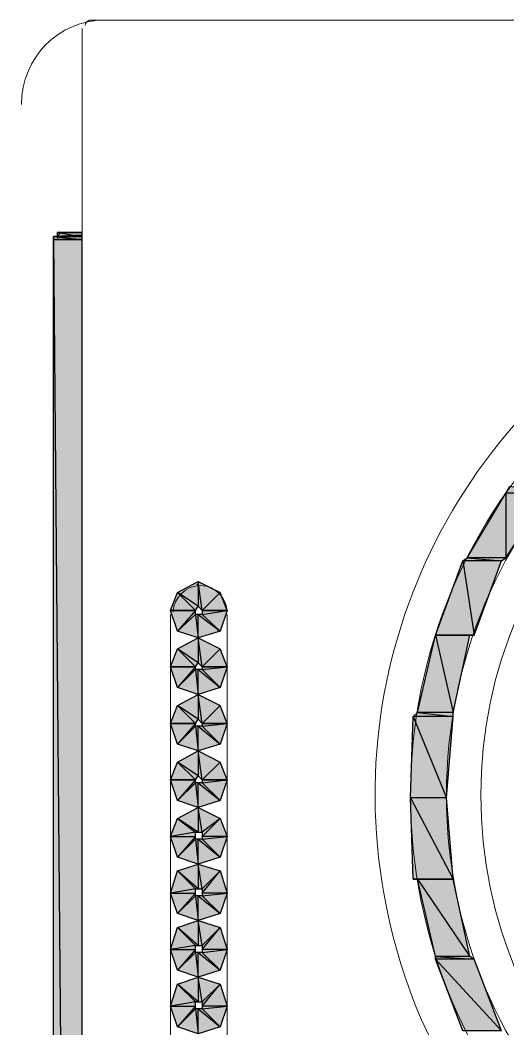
# Model space of a CAD drawing. Header units: millimetres. Extents: x 53 to 176, y -29 to 32.
# Drawn here: x 116.102 to 116.595, y -10.488 to -9.466 of the extents above; entities that cross this region are included whole.
import ezdxf

# ---------------------------------------------------------------- set-up
doc = ezdxf.new("R2010")
doc.units = ezdxf.units.MM
doc.layers.add('15 - Quadro de medição', color=6, linetype='Continuous')

msp = doc.modelspace()

# ---------------------------------------------------------------- hatches: boundary and pattern name
at = {"layer": '15 - Quadro de medição', "true_color": 0x000007}
h = msp.add_hatch(color=7, dxfattribs=at)
h.paths.add_polyline_path([(116.1644, -9.6815), (116.1392, -9.6815), (116.1644, -9.6857)])
h.paths.add_polyline_path([(116.1392, -9.6815), (116.1644, -9.6857), (116.1392, -9.6857)])
h.paths.add_polyline_path([(116.1644, -9.6857), (116.1392, -9.6857), (116.1351, -9.6857)])
h = msp.add_hatch(color=7, dxfattribs=at)
h.paths.add_polyline_path([(116.1392, -9.6857), (116.1644, -9.6857), (116.1644, -9.6843)])
h.paths.add_polyline_path([(116.1644, -9.6857), (116.1644, -9.6843), (116.1351, -9.6857)])
h.paths.add_polyline_path([(116.1644, -9.6857), (116.1351, -9.6857)])
h = msp.add_hatch(color=7, dxfattribs=at)
h.paths.add_polyline_path([(116.1644, -9.6857), (116.1351, -9.6857), (116.1644, -9.6885)])
h.paths.add_polyline_path([(116.1351, -9.6857), (116.1644, -9.6885), (116.1351, -9.6885)])
h.paths.add_polyline_path([(116.1644, -9.6885), (116.1351, -9.6885)])
h.paths.add_polyline_path([(116.1351, -9.6885), (116.1644, -9.6885)])
h.paths.add_polyline_path([(116.1644, -9.6885), (116.1351, -9.6885)])
h.paths.add_polyline_path([(116.1644, -9.6885), (116.1351, -9.6885)])
h = msp.add_hatch(color=7, dxfattribs=at)
h.paths.add_polyline_path([(116.1644, -9.6815), (116.142, -9.6815)])
h.paths.add_polyline_path([(116.142, -9.6815), (116.1644, -9.6815)])
h.paths.add_polyline_path([(116.1644, -9.6815), (116.142, -9.6815)])
h.paths.add_polyline_path([(116.1644, -9.6815), (116.142, -9.6815), (116.1392, -9.6815)])
h = msp.add_hatch(color=7, dxfattribs=at)
h.paths.add_polyline_path([(116.1644, -9.6885), (116.1351, -9.6885), (116.1644, -13.0324)])
h.paths.add_polyline_path([(116.1351, -9.6885), (116.1644, -13.0324), (116.1351, -13.0324)])
h = msp.add_hatch(color=7, dxfattribs=at)
h.paths.add_polyline_path([(116.6435, -9.9386), (116.5974, -9.9386), (116.6365, -9.9455)])
h.paths.add_polyline_path([(116.5974, -9.9386), (116.6365, -9.9455), (116.5932, -9.9455)])
h = msp.add_hatch(color=7, dxfattribs=at)
h.paths.add_polyline_path([(116.6365, -9.9455), (116.5932, -9.9455), (116.5932, -10.0112)])
h.paths.add_polyline_path([(116.5932, -9.9455), (116.5932, -10.0112), (116.5541, -10.0112)])
h = msp.add_hatch(color=7, dxfattribs=at)
h.paths.add_polyline_path([(116.5932, -10.0112), (116.5541, -10.0112), (116.589, -10.014)])
h.paths.add_polyline_path([(116.5541, -10.0112), (116.589, -10.014), (116.5499, -10.014)])
h = msp.add_hatch(color=7, dxfattribs=at)
h.paths.add_polyline_path([(116.589, -10.014), (116.5499, -10.014), (116.5611, -10.0894)])
h.paths.add_polyline_path([(116.5499, -10.014), (116.5611, -10.0894), (116.522, -10.0894)])
h = msp.add_hatch(color=7, dxfattribs=at)
h.paths.add_polyline_path([(116.311, -10.0643), (116.3041, -10.0461), (116.2859, -10.0643)])
h.paths.add_polyline_path([(116.3041, -10.0461), (116.2859, -10.0643), (116.2817, -10.0349)])
h.paths.add_polyline_path([(116.2859, -10.0643), (116.2817, -10.0349), (116.2817, -10.0601)])
h.paths.add_polyline_path([(116.2817, -10.0349), (116.2817, -10.0601), (116.2608, -10.0461)])
h.paths.add_polyline_path([(116.2817, -10.0601), (116.2608, -10.0461), (116.2789, -10.0643)])
h.paths.add_polyline_path([(116.2608, -10.0461), (116.2789, -10.0643), (116.2538, -10.0643)])
h = msp.add_hatch(color=7, dxfattribs=at)
h.paths.add_polyline_path([(116.2538, -10.0643), (116.2789, -10.0643), (116.2608, -10.0852)])
h.paths.add_polyline_path([(116.2789, -10.0643), (116.2608, -10.0852), (116.2789, -10.0685)])
h.paths.add_polyline_path([(116.2608, -10.0852), (116.2789, -10.0685), (116.2817, -10.0922)])
h.paths.add_polyline_path([(116.2789, -10.0685), (116.2817, -10.0922), (116.2817, -10.0685)])
h.paths.add_polyline_path([(116.2817, -10.0922), (116.2817, -10.0685), (116.3041, -10.0852)])
h.paths.add_polyline_path([(116.2817, -10.0685), (116.3041, -10.0852), (116.2859, -10.0685)])
h.paths.add_polyline_path([(116.3041, -10.0852), (116.2859, -10.0685), (116.311, -10.0643)])
h.paths.add_polyline_path([(116.2859, -10.0685), (116.311, -10.0643), (116.2859, -10.0643)])
h = msp.add_hatch(color=7, dxfattribs=at)
h.paths.add_polyline_path([(116.311, -10.1215), (116.3041, -10.1034), (116.2859, -10.1215)])
h.paths.add_polyline_path([(116.3041, -10.1034), (116.2859, -10.1215), (116.2817, -10.0922)])
h.paths.add_polyline_path([(116.2859, -10.1215), (116.2817, -10.0922), (116.2817, -10.1173)])
h.paths.add_polyline_path([(116.2817, -10.0922), (116.2817, -10.1173), (116.2608, -10.1034)])
h.paths.add_polyline_path([(116.2817, -10.1173), (116.2608, -10.1034), (116.2789, -10.1215)])
h.paths.add_polyline_path([(116.2608, -10.1034), (116.2789, -10.1215), (116.2538, -10.1215)])
h = msp.add_hatch(color=7, dxfattribs=at)
h.paths.add_polyline_path([(116.5569, -10.0894), (116.522, -10.0894), (116.5401, -10.1676)])
h.paths.add_polyline_path([(116.522, -10.0894), (116.5401, -10.1676), (116.5038, -10.1676)])
h = msp.add_hatch(color=7, dxfattribs=at)
h.paths.add_polyline_path([(116.5569, -10.0894), (116.522, -10.0894)])
h.paths.add_polyline_path([(116.5569, -10.0894), (116.522, -10.0894), (116.5611, -10.0894)])
h = msp.add_hatch(color=7, dxfattribs=at)
h.paths.add_polyline_path([(116.2538, -10.1215), (116.2789, -10.1215), (116.2608, -10.1425)])
h.paths.add_polyline_path([(116.2789, -10.1215), (116.2608, -10.1425), (116.2789, -10.1243)])
h.paths.add_polyline_path([(116.2608, -10.1425), (116.2789, -10.1243), (116.2817, -10.1495)])
h.paths.add_polyline_path([(116.2789, -10.1243), (116.2817, -10.1495), (116.2817, -10.1243)])
h.paths.add_polyline_path([(116.2817, -10.1495), (116.2817, -10.1243), (116.3041, -10.1425)])
h.paths.add_polyline_path([(116.2817, -10.1243), (116.3041, -10.1425), (116.2859, -10.1243)])
h.paths.add_polyline_path([(116.3041, -10.1425), (116.2859, -10.1243), (116.311, -10.1215)])
h.paths.add_polyline_path([(116.2859, -10.1243), (116.311, -10.1215), (116.2859, -10.1215)])
h = msp.add_hatch(color=7, dxfattribs=at)
h.paths.add_polyline_path([(116.311, -10.1788), (116.3041, -10.1606), (116.2859, -10.1788)])
h.paths.add_polyline_path([(116.3041, -10.1606), (116.2859, -10.1788), (116.2817, -10.1495)])
h.paths.add_polyline_path([(116.2859, -10.1788), (116.2817, -10.1495), (116.2817, -10.1746)])
h.paths.add_polyline_path([(116.2817, -10.1495), (116.2817, -10.1746), (116.2608, -10.1606)])
h.paths.add_polyline_path([(116.2817, -10.1746), (116.2608, -10.1606), (116.2789, -10.1788)])
h.paths.add_polyline_path([(116.2608, -10.1606), (116.2789, -10.1788), (116.2538, -10.1788)])
h = msp.add_hatch(color=7, dxfattribs=at)
h.paths.add_polyline_path([(116.5401, -10.1718), (116.4996, -10.1718), (116.5331, -10.2542)])
h.paths.add_polyline_path([(116.4996, -10.1718), (116.5331, -10.2542), (116.4968, -10.2542)])
h = msp.add_hatch(color=7, dxfattribs=at)
h.paths.add_polyline_path([(116.5401, -10.1676), (116.5038, -10.1676), (116.5401, -10.1718)])
h.paths.add_polyline_path([(116.5038, -10.1676), (116.5401, -10.1718), (116.4996, -10.1718)])
h = msp.add_hatch(color=7, dxfattribs=at)
h.paths.add_polyline_path([(116.2538, -10.1788), (116.2789, -10.1788), (116.2608, -10.1997)])
h.paths.add_polyline_path([(116.2789, -10.1788), (116.2608, -10.1997), (116.2789, -10.1816)])
h.paths.add_polyline_path([(116.2608, -10.1997), (116.2789, -10.1816), (116.2817, -10.2067)])
h.paths.add_polyline_path([(116.2789, -10.1816), (116.2817, -10.2067), (116.2817, -10.1816)])
h.paths.add_polyline_path([(116.2817, -10.2067), (116.2817, -10.1816), (116.3041, -10.1997)])
h.paths.add_polyline_path([(116.2817, -10.1816), (116.3041, -10.1997), (116.2859, -10.1816)])
h.paths.add_polyline_path([(116.3041, -10.1997), (116.2859, -10.1816), (116.311, -10.1788)])
h.paths.add_polyline_path([(116.2859, -10.1816), (116.311, -10.1788), (116.2859, -10.1788)])
h = msp.add_hatch(color=7, dxfattribs=at)
h.paths.add_polyline_path([(116.311, -10.2361), (116.3041, -10.2179), (116.2859, -10.2361)])
h.paths.add_polyline_path([(116.3041, -10.2179), (116.2859, -10.2361), (116.2817, -10.2067)])
h.paths.add_polyline_path([(116.2859, -10.2361), (116.2817, -10.2067), (116.2817, -10.2319)])
h.paths.add_polyline_path([(116.2817, -10.2067), (116.2817, -10.2319), (116.2608, -10.2179)])
h.paths.add_polyline_path([(116.2817, -10.2319), (116.2608, -10.2179), (116.2789, -10.2361)])
h.paths.add_polyline_path([(116.2608, -10.2179), (116.2789, -10.2361), (116.2538, -10.2361)])
h = msp.add_hatch(color=7, dxfattribs=at)
h.paths.add_polyline_path([(116.2538, -10.2361), (116.2789, -10.2361), (116.2608, -10.257)])
h.paths.add_polyline_path([(116.2789, -10.2361), (116.2608, -10.257), (116.2789, -10.2389)])
h.paths.add_polyline_path([(116.2608, -10.257), (116.2789, -10.2389), (116.2817, -10.264)])
h.paths.add_polyline_path([(116.2789, -10.2389), (116.2817, -10.264), (116.2817, -10.2389)])
h.paths.add_polyline_path([(116.2817, -10.264), (116.2817, -10.2389), (116.3041, -10.257)])
h.paths.add_polyline_path([(116.2817, -10.2389), (116.3041, -10.257), (116.2859, -10.2389)])
h.paths.add_polyline_path([(116.3041, -10.257), (116.2859, -10.2389), (116.311, -10.2361)])
h.paths.add_polyline_path([(116.2859, -10.2389), (116.311, -10.2361), (116.2859, -10.2361)])
h = msp.add_hatch(color=7, dxfattribs=at)
h.paths.add_polyline_path([(116.5331, -10.2542), (116.4968, -10.2542), (116.5401, -10.3366)])
h.paths.add_polyline_path([(116.4968, -10.2542), (116.5401, -10.3366), (116.4996, -10.3366)])
h = msp.add_hatch(color=7, dxfattribs=at)
h.paths.add_polyline_path([(116.3041, -10.3143), (116.2859, -10.2961), (116.311, -10.2933)])
h.paths.add_polyline_path([(116.2859, -10.2961), (116.311, -10.2933), (116.2859, -10.2933)])
h.paths.add_polyline_path([(116.311, -10.2933), (116.2859, -10.2933), (116.3041, -10.2752)])
h.paths.add_polyline_path([(116.2859, -10.2933), (116.3041, -10.2752), (116.2859, -10.2891)])
h.paths.add_polyline_path([(116.3041, -10.2752), (116.2859, -10.2891), (116.2817, -10.264)])
h.paths.add_polyline_path([(116.2859, -10.2891), (116.2817, -10.264), (116.2817, -10.2891)])
h.paths.add_polyline_path([(116.2817, -10.264), (116.2817, -10.2891), (116.2608, -10.2752)])
h.paths.add_polyline_path([(116.2817, -10.2891), (116.2608, -10.2752), (116.2789, -10.2891)])
h.paths.add_polyline_path([(116.2608, -10.2752), (116.2789, -10.2891), (116.2538, -10.2933)])
h.paths.add_polyline_path([(116.2789, -10.2891), (116.2538, -10.2933), (116.2789, -10.2933)])
h.paths.add_polyline_path([(116.2538, -10.2933), (116.2789, -10.2933), (116.2608, -10.3143)])
h.paths.add_polyline_path([(116.2789, -10.2933), (116.2608, -10.3143), (116.2789, -10.2961)])
h.paths.add_polyline_path([(116.2608, -10.3143), (116.2789, -10.2961), (116.2817, -10.3213)])
h.paths.add_polyline_path([(116.2789, -10.2961), (116.2817, -10.3213), (116.2817, -10.2961)])
h.paths.add_polyline_path([(116.2817, -10.3213), (116.2817, -10.2961), (116.3041, -10.3143)])
h.paths.add_polyline_path([(116.2817, -10.2961), (116.3041, -10.3143), (116.2859, -10.2961)])
h = msp.add_hatch(color=7, dxfattribs=at)
h.paths.add_polyline_path([(116.3041, -10.3715), (116.2859, -10.3534), (116.311, -10.3506)])
h.paths.add_polyline_path([(116.2859, -10.3534), (116.311, -10.3506), (116.2859, -10.3506)])
h.paths.add_polyline_path([(116.311, -10.3506), (116.2859, -10.3506), (116.3041, -10.3282)])
h.paths.add_polyline_path([(116.2859, -10.3506), (116.3041, -10.3282), (116.2859, -10.3464)])
h.paths.add_polyline_path([(116.3041, -10.3282), (116.2859, -10.3464), (116.2817, -10.3213)])
h.paths.add_polyline_path([(116.2859, -10.3464), (116.2817, -10.3213), (116.2817, -10.3464)])
h.paths.add_polyline_path([(116.2817, -10.3213), (116.2817, -10.3464), (116.2608, -10.3282)])
h.paths.add_polyline_path([(116.2817, -10.3464), (116.2608, -10.3282), (116.2789, -10.3464)])
h.paths.add_polyline_path([(116.2608, -10.3282), (116.2789, -10.3464), (116.2538, -10.3506)])
h.paths.add_polyline_path([(116.2789, -10.3464), (116.2538, -10.3506), (116.2789, -10.3506)])
h.paths.add_polyline_path([(116.2538, -10.3506), (116.2789, -10.3506), (116.2608, -10.3715)])
h.paths.add_polyline_path([(116.2789, -10.3506), (116.2608, -10.3715), (116.2789, -10.3534)])
h.paths.add_polyline_path([(116.2608, -10.3715), (116.2789, -10.3534), (116.2817, -10.3785)])
h.paths.add_polyline_path([(116.2789, -10.3534), (116.2817, -10.3785), (116.2817, -10.3534)])
h.paths.add_polyline_path([(116.2817, -10.3785), (116.2817, -10.3534), (116.3041, -10.3715)])
h.paths.add_polyline_path([(116.2817, -10.3534), (116.3041, -10.3715), (116.2859, -10.3534)])
h = msp.add_hatch(color=7, dxfattribs=at)
h.paths.add_polyline_path([(116.5401, -10.3366), (116.5038, -10.3366), (116.5569, -10.4148)])
h.paths.add_polyline_path([(116.5038, -10.3366), (116.5569, -10.4148), (116.522, -10.4148)])
h = msp.add_hatch(color=7, dxfattribs=at)
h.paths.add_polyline_path([(116.3041, -10.4288), (116.2859, -10.4107), (116.311, -10.4079)])
h.paths.add_polyline_path([(116.2859, -10.4107), (116.311, -10.4079), (116.2859, -10.4079)])
h.paths.add_polyline_path([(116.311, -10.4079), (116.2859, -10.4079), (116.3041, -10.3855)])
h.paths.add_polyline_path([(116.2859, -10.4079), (116.3041, -10.3855), (116.2859, -10.4037)])
h.paths.add_polyline_path([(116.3041, -10.3855), (116.2859, -10.4037), (116.2817, -10.3785)])
h.paths.add_polyline_path([(116.2859, -10.4037), (116.2817, -10.3785), (116.2817, -10.4037)])
h.paths.add_polyline_path([(116.2817, -10.3785), (116.2817, -10.4037), (116.2608, -10.3855)])
h.paths.add_polyline_path([(116.2817, -10.4037), (116.2608, -10.3855), (116.2789, -10.4037)])
h.paths.add_polyline_path([(116.2608, -10.3855), (116.2789, -10.4037), (116.2538, -10.4079)])
h.paths.add_polyline_path([(116.2789, -10.4037), (116.2538, -10.4079), (116.2789, -10.4079)])
h.paths.add_polyline_path([(116.2538, -10.4079), (116.2789, -10.4079), (116.2608, -10.4288)])
h.paths.add_polyline_path([(116.2789, -10.4079), (116.2608, -10.4288), (116.2789, -10.4107)])
h.paths.add_polyline_path([(116.2608, -10.4288), (116.2789, -10.4107), (116.2817, -10.4358)])
h.paths.add_polyline_path([(116.2789, -10.4107), (116.2817, -10.4358), (116.2817, -10.4107)])
h.paths.add_polyline_path([(116.2817, -10.4358), (116.2817, -10.4107), (116.3041, -10.4288)])
h.paths.add_polyline_path([(116.2817, -10.4107), (116.3041, -10.4288), (116.2859, -10.4107)])
h = msp.add_hatch(color=7, dxfattribs=at)
h.paths.add_polyline_path([(116.5569, -10.4148), (116.522, -10.4148), (116.5611, -10.4176)])
h.paths.add_polyline_path([(116.522, -10.4148), (116.5611, -10.4176), (116.522, -10.4176)])
h = msp.add_hatch(color=7, dxfattribs=at)
h.paths.add_polyline_path([(116.5611, -10.4176), (116.522, -10.4176), (116.589, -10.4903)])
h.paths.add_polyline_path([(116.522, -10.4176), (116.589, -10.4903), (116.5499, -10.4903)])
h = msp.add_hatch(color=7, dxfattribs=at)
h.paths.add_polyline_path([(116.3041, -10.4861), (116.2859, -10.4679), (116.311, -10.4651)])
h.paths.add_polyline_path([(116.2859, -10.4679), (116.311, -10.4651), (116.2859, -10.4651)])
h.paths.add_polyline_path([(116.311, -10.4651), (116.2859, -10.4651), (116.3041, -10.4428)])
h.paths.add_polyline_path([(116.2859, -10.4651), (116.3041, -10.4428), (116.2859, -10.4609)])
h.paths.add_polyline_path([(116.3041, -10.4428), (116.2859, -10.4609), (116.2817, -10.4358)])
h.paths.add_polyline_path([(116.2859, -10.4609), (116.2817, -10.4358), (116.2817, -10.4609)])
h.paths.add_polyline_path([(116.2817, -10.4358), (116.2817, -10.4609), (116.2608, -10.4428)])
h.paths.add_polyline_path([(116.2817, -10.4609), (116.2608, -10.4428), (116.2789, -10.4609)])
h.paths.add_polyline_path([(116.2608, -10.4428), (116.2789, -10.4609), (116.2538, -10.4651)])
h.paths.add_polyline_path([(116.2789, -10.4609), (116.2538, -10.4651), (116.2789, -10.4651)])
h.paths.add_polyline_path([(116.2538, -10.4651), (116.2789, -10.4651), (116.2608, -10.4861)])
h.paths.add_polyline_path([(116.2789, -10.4651), (116.2608, -10.4861), (116.2789, -10.4679)])
h.paths.add_polyline_path([(116.2608, -10.4861), (116.2789, -10.4679), (116.2817, -10.4931)])
h.paths.add_polyline_path([(116.2789, -10.4679), (116.2817, -10.4931), (116.2817, -10.4679)])
h.paths.add_polyline_path([(116.2817, -10.4931), (116.2817, -10.4679), (116.3041, -10.4861)])
h.paths.add_polyline_path([(116.2817, -10.4679), (116.3041, -10.4861), (116.2859, -10.4679)])

# ---------------------------------------------------------------- linework, layer by layer
at = {"layer": '15 - Quadro de medição', "color": 7, "linetype": 'Continuous', "lineweight": 20, "true_color": 0x000007}
for points in [[(116.1714, -9.4664), (117.888, -9.4664), (117.888, -13.0324), (116.1644, -13.0324), (116.163, -13.031), (116.1001, -13.0324)], [(116.1853, -9.4664), (117.8656, -9.4664), (117.8656, -9.4664)], [(116.1644, -13.0324), (116.1644, -9.4748), (116.1644, -9.4748)], [(116.142, -9.6815), (116.1644, -9.6815), (116.1644, -9.6815)], [(116.1351, -9.6885), (116.1351, -13.0324), (116.1644, -13.0324), (116.1211, -13.0324)], [(116.2817, -10.0391), (116.2803, -10.0377), (116.2803, -10.0377)], [(116.2538, -10.9763), (116.2538, -10.0685), (116.2538, -10.0685)], [(116.311, -10.0685), (116.311, -10.9763), (116.311, -10.9763)]]:
    msp.add_lwpolyline(points, dxfattribs=at)
at = {"layer": '15 - Quadro de medição', "color": 7, "linetype": 'Continuous', "lineweight": -2, "true_color": 0x000007}
for points in [[(116.1644, -9.6857), (116.1644, -9.6843), (116.1351, -9.6857)], [(116.1644, -9.6857), (116.1392, -9.6857), (116.1351, -9.6857)], [(116.1644, -9.6857), (116.1351, -9.6857)], [(116.1644, -9.6857), (116.1351, -9.6857), (116.1644, -9.6885)], [(116.1351, -9.6857), (116.1644, -9.6885), (116.1351, -9.6885)], [(116.1644, -9.6815), (116.142, -9.6815), (116.1392, -9.6815)], [(116.1392, -9.6815), (116.1644, -9.6815), (116.1644, -9.6815)], [(116.1644, -9.6815), (116.1644, -9.6815), (116.1392, -9.6815)], [(116.1644, -9.6815), (116.1392, -9.6815), (116.1644, -9.6857)], [(116.1392, -9.6815), (116.1644, -9.6857), (116.1392, -9.6857)], [(116.1392, -9.6857), (116.1644, -9.6857), (116.1644, -9.6843)], [(116.1644, -9.6815), (116.142, -9.6815)], [(116.142, -9.6815), (116.1644, -9.6815), (116.1644, -9.6815)], [(116.1644, -9.6815), (116.1644, -9.6815), (116.142, -9.6815)], [(116.1644, -9.6885), (116.1351, -9.6885)], [(116.1351, -9.6885), (116.1644, -9.6885), (116.1644, -9.6885)], [(116.1644, -9.6885), (116.1644, -9.6885), (116.1351, -9.6885)], [(116.1644, -9.6885), (116.1351, -9.6885)], [(116.1644, -9.6885), (116.1351, -9.6885), (116.1644, -13.0324)], [(116.1351, -9.6885), (116.1644, -13.0324), (116.1351, -13.0324)], [(116.5974, -9.9386), (116.6365, -9.9455), (116.5932, -9.9455)], [(116.5932, -9.9455), (116.5932, -10.0112), (116.5541, -10.0112)], [(116.6365, -9.9455), (116.5932, -9.9455), (116.5932, -10.0112)], [(116.5541, -10.0112), (116.589, -10.014), (116.5499, -10.014)], [(116.5932, -10.0112), (116.5541, -10.0112), (116.589, -10.014)], [(116.5499, -10.014), (116.5611, -10.0894), (116.522, -10.0894)], [(116.589, -10.014), (116.5499, -10.014), (116.5611, -10.0894)], [(116.2817, -10.0349), (116.2817, -10.0601), (116.2608, -10.0461)], [(116.3041, -10.0461), (116.2859, -10.0643), (116.2817, -10.0349)], [(116.2859, -10.0643), (116.2817, -10.0349), (116.2817, -10.0601)], [(116.2608, -10.0461), (116.2789, -10.0643), (116.2538, -10.0643)], [(116.2817, -10.0601), (116.2608, -10.0461), (116.2789, -10.0643)], [(116.311, -10.0643), (116.3041, -10.0461), (116.2859, -10.0643)], [(116.2538, -10.0643), (116.2789, -10.0643), (116.2608, -10.0852)], [(116.2789, -10.0643), (116.2608, -10.0852), (116.2789, -10.0685)], [(116.2608, -10.0852), (116.2789, -10.0685), (116.2817, -10.0922)], [(116.2789, -10.0685), (116.2817, -10.0922), (116.2817, -10.0685)], [(116.2817, -10.0922), (116.2817, -10.0685), (116.3041, -10.0852)], [(116.2817, -10.0685), (116.3041, -10.0852), (116.2859, -10.0685)], [(116.3041, -10.0852), (116.2859, -10.0685), (116.311, -10.0643)], [(116.2859, -10.0685), (116.311, -10.0643), (116.2859, -10.0643)], [(116.2817, -10.0922), (116.2817, -10.1173), (116.2608, -10.1034)], [(116.3041, -10.1034), (116.2859, -10.1215), (116.2817, -10.0922)], [(116.2859, -10.1215), (116.2817, -10.0922), (116.2817, -10.1173)], [(116.522, -10.0894), (116.5401, -10.1676), (116.5038, -10.1676)], [(116.5569, -10.0894), (116.5569, -10.0894), (116.522, -10.0894)], [(116.5569, -10.0894), (116.522, -10.0894), (116.5611, -10.0894)], [(116.5569, -10.0894), (116.522, -10.0894), (116.5401, -10.1676)], [(116.2608, -10.1034), (116.2789, -10.1215), (116.2538, -10.1215)], [(116.2817, -10.1173), (116.2608, -10.1034), (116.2789, -10.1215)], [(116.311, -10.1215), (116.3041, -10.1034), (116.2859, -10.1215)], [(116.2538, -10.1215), (116.2789, -10.1215), (116.2608, -10.1425)], [(116.2789, -10.1215), (116.2608, -10.1425), (116.2789, -10.1243)], [(116.2608, -10.1425), (116.2789, -10.1243), (116.2817, -10.1495)], [(116.2789, -10.1243), (116.2817, -10.1495), (116.2817, -10.1243)], [(116.2817, -10.1495), (116.2817, -10.1243), (116.3041, -10.1425)], [(116.2817, -10.1243), (116.3041, -10.1425), (116.2859, -10.1243)], [(116.3041, -10.1425), (116.2859, -10.1243), (116.311, -10.1215)], [(116.2859, -10.1243), (116.311, -10.1215), (116.2859, -10.1215)], [(116.2817, -10.1495), (116.2817, -10.1746), (116.2608, -10.1606)], [(116.3041, -10.1606), (116.2859, -10.1788), (116.2817, -10.1495)], [(116.2859, -10.1788), (116.2817, -10.1495), (116.2817, -10.1746)], [(116.2608, -10.1606), (116.2789, -10.1788), (116.2538, -10.1788)], [(116.2817, -10.1746), (116.2608, -10.1606), (116.2789, -10.1788)], [(116.311, -10.1788), (116.3041, -10.1606), (116.2859, -10.1788)], [(116.4996, -10.1718), (116.5331, -10.2542), (116.4968, -10.2542)], [(116.5038, -10.1676), (116.5401, -10.1718), (116.4996, -10.1718)], [(116.5401, -10.1718), (116.4996, -10.1718), (116.5331, -10.2542)], [(116.5401, -10.1676), (116.5038, -10.1676), (116.5401, -10.1718)], [(116.2538, -10.1788), (116.2789, -10.1788), (116.2608, -10.1997)], [(116.2789, -10.1788), (116.2608, -10.1997), (116.2789, -10.1816)], [(116.2608, -10.1997), (116.2789, -10.1816), (116.2817, -10.2067)], [(116.2789, -10.1816), (116.2817, -10.2067), (116.2817, -10.1816)], [(116.2817, -10.2067), (116.2817, -10.1816), (116.3041, -10.1997)], [(116.2817, -10.1816), (116.3041, -10.1997), (116.2859, -10.1816)], [(116.3041, -10.1997), (116.2859, -10.1816), (116.311, -10.1788)], [(116.2859, -10.1816), (116.311, -10.1788), (116.2859, -10.1788)], [(116.2817, -10.2067), (116.2817, -10.2319), (116.2608, -10.2179)], [(116.3041, -10.2179), (116.2859, -10.2361), (116.2817, -10.2067)], [(116.2859, -10.2361), (116.2817, -10.2067), (116.2817, -10.2319)], [(116.2608, -10.2179), (116.2789, -10.2361), (116.2538, -10.2361)], [(116.2817, -10.2319), (116.2608, -10.2179), (116.2789, -10.2361)], [(116.311, -10.2361), (116.3041, -10.2179), (116.2859, -10.2361)], [(116.2538, -10.2361), (116.2789, -10.2361), (116.2608, -10.257)], [(116.2789, -10.2361), (116.2608, -10.257), (116.2789, -10.2389)], [(116.3041, -10.257), (116.2859, -10.2389), (116.311, -10.2361)], [(116.2859, -10.2389), (116.311, -10.2361), (116.2859, -10.2361)], [(116.2608, -10.257), (116.2789, -10.2389), (116.2817, -10.264)], [(116.2789, -10.2389), (116.2817, -10.264), (116.2817, -10.2389)], [(116.2817, -10.264), (116.2817, -10.2389), (116.3041, -10.257)], [(116.2817, -10.2389), (116.3041, -10.257), (116.2859, -10.2389)], [(116.5331, -10.2542), (116.4968, -10.2542), (116.5401, -10.3366)], [(116.4968, -10.2542), (116.5401, -10.3366), (116.4996, -10.3366)], [(116.2817, -10.264), (116.2817, -10.2891), (116.2608, -10.2752)], [(116.3041, -10.2752), (116.2859, -10.2891), (116.2817, -10.264)], [(116.2859, -10.2891), (116.2817, -10.264), (116.2817, -10.2891)], [(116.2608, -10.2752), (116.2789, -10.2891), (116.2538, -10.2933)], [(116.2817, -10.2891), (116.2608, -10.2752), (116.2789, -10.2891)], [(116.311, -10.2933), (116.2859, -10.2933), (116.3041, -10.2752)], [(116.2859, -10.2933), (116.3041, -10.2752), (116.2859, -10.2891)], [(116.2789, -10.2891), (116.2538, -10.2933), (116.2789, -10.2933)], [(116.2538, -10.2933), (116.2789, -10.2933), (116.2608, -10.3143)], [(116.2789, -10.2933), (116.2608, -10.3143), (116.2789, -10.2961)], [(116.2608, -10.3143), (116.2789, -10.2961), (116.2817, -10.3213)], [(116.2789, -10.2961), (116.2817, -10.3213), (116.2817, -10.2961)], [(116.2817, -10.3213), (116.2817, -10.2961), (116.3041, -10.3143)], [(116.2817, -10.2961), (116.3041, -10.3143), (116.2859, -10.2961)], [(116.3041, -10.3143), (116.2859, -10.2961), (116.311, -10.2933)], [(116.2859, -10.2961), (116.311, -10.2933), (116.2859, -10.2933)], [(116.2608, -10.3282), (116.2789, -10.3464), (116.2538, -10.3506)], [(116.2817, -10.3213), (116.2817, -10.3464), (116.2608, -10.3282)], [(116.2817, -10.3464), (116.2608, -10.3282), (116.2789, -10.3464)], [(116.3041, -10.3282), (116.2859, -10.3464), (116.2817, -10.3213)], [(116.2859, -10.3464), (116.2817, -10.3213), (116.2817, -10.3464)], [(116.311, -10.3506), (116.2859, -10.3506), (116.3041, -10.3282)], [(116.2859, -10.3506), (116.3041, -10.3282), (116.2859, -10.3464)], [(116.5401, -10.3366), (116.4996, -10.3366)], [(116.4996, -10.3366), (116.5401, -10.3366), (116.5038, -10.3366)], [(116.5401, -10.3366), (116.5038, -10.3366), (116.5569, -10.4148)], [(116.5038, -10.3366), (116.5569, -10.4148), (116.522, -10.4148)], [(116.2789, -10.3464), (116.2538, -10.3506), (116.2789, -10.3506)], [(116.2538, -10.3506), (116.2789, -10.3506), (116.2608, -10.3715)], [(116.2789, -10.3506), (116.2608, -10.3715), (116.2789, -10.3534)], [(116.2608, -10.3715), (116.2789, -10.3534), (116.2817, -10.3785)], [(116.2789, -10.3534), (116.2817, -10.3785), (116.2817, -10.3534)], [(116.2817, -10.3785), (116.2817, -10.3534), (116.3041, -10.3715)], [(116.2817, -10.3534), (116.3041, -10.3715), (116.2859, -10.3534)], [(116.3041, -10.3715), (116.2859, -10.3534), (116.311, -10.3506)], [(116.2859, -10.3534), (116.311, -10.3506), (116.2859, -10.3506)], [(116.2817, -10.3785), (116.2817, -10.4037), (116.2608, -10.3855)], [(116.3041, -10.3855), (116.2859, -10.4037), (116.2817, -10.3785)], [(116.2859, -10.4037), (116.2817, -10.3785), (116.2817, -10.4037)], [(116.2608, -10.3855), (116.2789, -10.4037), (116.2538, -10.4079)], [(116.2817, -10.4037), (116.2608, -10.3855), (116.2789, -10.4037)], [(116.311, -10.4079), (116.2859, -10.4079), (116.3041, -10.3855)], [(116.2859, -10.4079), (116.3041, -10.3855), (116.2859, -10.4037)], [(116.2789, -10.4037), (116.2538, -10.4079), (116.2789, -10.4079)], [(116.2538, -10.4079), (116.2789, -10.4079), (116.2608, -10.4288)], [(116.2789, -10.4079), (116.2608, -10.4288), (116.2789, -10.4107)], [(116.2608, -10.4288), (116.2789, -10.4107), (116.2817, -10.4358)], [(116.2789, -10.4107), (116.2817, -10.4358), (116.2817, -10.4107)], [(116.2817, -10.4358), (116.2817, -10.4107), (116.3041, -10.4288)], [(116.2817, -10.4107), (116.3041, -10.4288), (116.2859, -10.4107)], [(116.3041, -10.4288), (116.2859, -10.4107), (116.311, -10.4079)], [(116.2859, -10.4107), (116.311, -10.4079), (116.2859, -10.4079)], [(116.5569, -10.4148), (116.522, -10.4148), (116.5611, -10.4176)], [(116.522, -10.4148), (116.5611, -10.4176), (116.522, -10.4176)], [(116.5611, -10.4176), (116.522, -10.4176), (116.589, -10.4903)], [(116.522, -10.4176), (116.589, -10.4903), (116.5499, -10.4903)], [(116.2817, -10.4358), (116.2817, -10.4609), (116.2608, -10.4428)], [(116.3041, -10.4428), (116.2859, -10.4609), (116.2817, -10.4358)], [(116.2859, -10.4609), (116.2817, -10.4358), (116.2817, -10.4609)], [(116.2608, -10.4428), (116.2789, -10.4609), (116.2538, -10.4651)], [(116.2817, -10.4609), (116.2608, -10.4428), (116.2789, -10.4609)], [(116.311, -10.4651), (116.2859, -10.4651), (116.3041, -10.4428)], [(116.2859, -10.4651), (116.3041, -10.4428), (116.2859, -10.4609)], [(116.2789, -10.4609), (116.2538, -10.4651), (116.2789, -10.4651)], [(116.2538, -10.4651), (116.2789, -10.4651), (116.2608, -10.4861)], [(116.2789, -10.4651), (116.2608, -10.4861), (116.2789, -10.4679)], [(116.2608, -10.4861), (116.2789, -10.4679), (116.2817, -10.4931)], [(116.2789, -10.4679), (116.2817, -10.4931), (116.2817, -10.4679)], [(116.2817, -10.4931), (116.2817, -10.4679), (116.3041, -10.4861)], [(116.2817, -10.4679), (116.3041, -10.4861), (116.2859, -10.4679)], [(116.3041, -10.4861), (116.2859, -10.4679), (116.311, -10.4651)], [(116.2859, -10.4679), (116.311, -10.4651), (116.2859, -10.4651)]]:
    msp.add_lwpolyline(points, close=True, dxfattribs=at)
at = {"layer": '15 - Quadro de medição', "color": 7, "linetype": 'Continuous', "lineweight": 20, "true_color": 0x000007}
for points in [[(116.1867, -9.4664), (116.1406, -9.4664), (116.1029, -9.5042), (116.1029, -9.5517)], [(116.1728, -9.4664), (116.17, -9.4664), (116.1672, -9.4692), (116.1672, -9.472)], [(116.1448, -9.6815), (116.142, -9.6815), (116.1392, -9.6843), (116.1392, -9.6871)], [(116.2845, -10.0391), (116.2691, -10.0391), (116.2566, -10.0517), (116.2566, -10.0657)], [(116.311, -10.0657), (116.311, -10.0517), (116.2985, -10.0391), (116.2845, -10.0391)], [(116.6616, -10.0377), (116.5848, -10.1704), (116.5848, -10.3338), (116.6616, -10.4651)]]:
    msp.add_open_spline(points, degree=3, dxfattribs=at)
for points in [[(117.5653, -10.2514), (117.5653, -9.9567), (117.3265, -9.7179), (117.0318, -9.7179), (117.0318, -9.7179), (116.7357, -9.7179), (116.4968, -9.9567), (116.4968, -10.2514), (116.4968, -10.2514), (116.4968, -10.5475), (116.7357, -10.7864), (117.0318, -10.7864), (117.0318, -10.7864), (117.3265, -10.7864), (117.5653, -10.5475), (117.5653, -10.2514)], [(116.7706, -9.7444), (116.5359, -9.8659), (116.4144, -10.1299), (116.4773, -10.3869), (116.4773, -10.3869), (116.5387, -10.6425), (116.7678, -10.8227), (117.0318, -10.8227), (117.0318, -10.8227), (117.2944, -10.8227), (117.5234, -10.6425), (117.5849, -10.3869), (117.5849, -10.3869), (117.6477, -10.1299), (117.5262, -9.8659), (117.293, -9.7444)], [(117.5304, -10.2514), (117.5304, -9.9763), (117.3069, -9.7528), (117.0318, -9.7528), (117.0318, -9.7528), (116.7552, -9.7528), (116.5331, -9.9763), (116.5331, -10.2514), (116.5331, -10.2514), (116.5331, -10.528), (116.7552, -10.7501), (117.0318, -10.7501), (117.0318, -10.7501), (117.3069, -10.7501), (117.5304, -10.528), (117.5304, -10.2514)], [(117.4941, -10.2514), (117.4941, -9.9958), (117.2874, -9.7891), (117.0318, -9.7891), (117.0318, -9.7891), (116.7762, -9.7891), (116.568, -9.9958), (116.568, -10.2514), (116.568, -10.2514), (116.568, -10.507), (116.7762, -10.7152), (117.0318, -10.7152), (117.0318, -10.7152), (117.2874, -10.7152), (117.4941, -10.507), (117.4941, -10.2514)]]:
    msp.add_open_spline(points, degree=3, knots=[0, 0, 0, 0, 0.0625, 0.0625, 0.0625, 0.062501, 0.125, 0.125, 0.125, 0.125001, 0.1875, 0.1875, 0.1875, 0.187501, 1, 1, 1, 1], dxfattribs=at)

doc.saveas('drawing.dxf')
